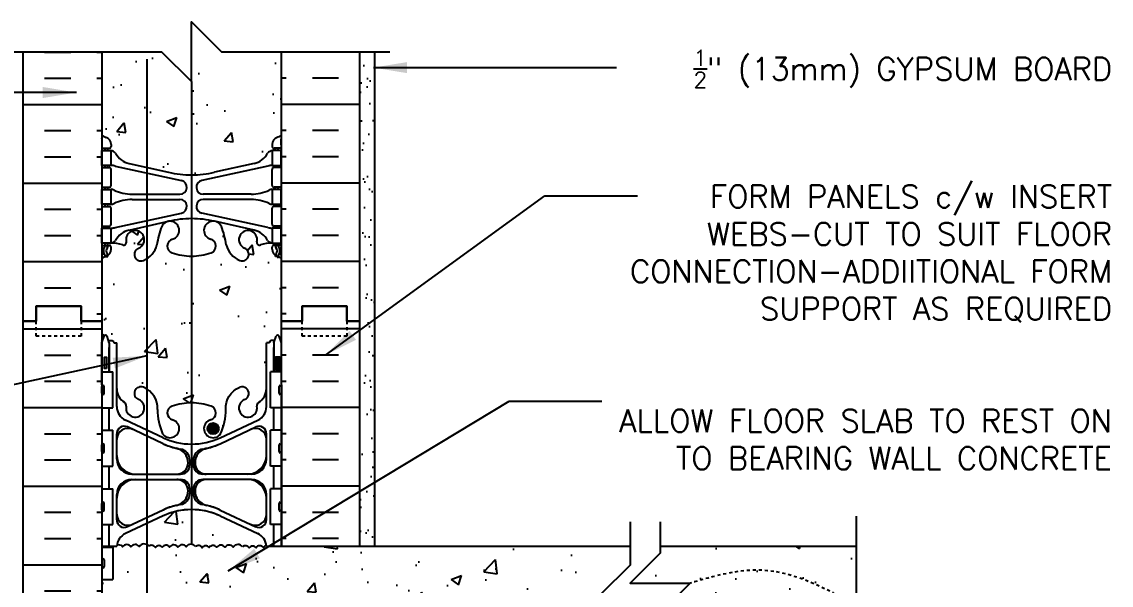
# Model space of a CAD drawing. Header units: inches. Extents: x 93 to 149.2, y 107.4 to 178.5.
# Drawn here: x 112.77 to 149.15, y 159.72 to 178.54 of the extents above; entities that cross this region are included whole.
import ezdxf

# ---------------------------------------------------------------- set-up
doc = ezdxf.new("R2010")
doc.units = ezdxf.units.IN
doc.header["$LTSCALE"] = 0.5
doc.header["$MEASUREMENT"] = 0
doc.linetypes.add('DASHED2', pattern=[0.375, 0.25, -0.125])
doc.linetypes.add('HIDDEN2', pattern=[0.1875, 0.125, -0.0625])
for name, color, linetype in [('HATCH', 12, 'Continuous'), ('line25', 2, 'Continuous'), ('LINE3', 3, 'Continuous'), ('LINE50', 5, 'Continuous'), ('LINE9', 9, 'Continuous'), ('TEXT', 4, 'Continuous'), ('Web_Edge', 9, 'Continuous')]:
    doc.layers.add(name, color=color, linetype=linetype)
doc.styles.add('DIM', font='romans.shx', dxfattribs={"width": 0.7})
doc.styles.add('ROMANS', font='romans.shx', dxfattribs={"height": 0.75})
doc.dimstyles.new('ext_12', dxfattribs={"dimscale": 12, "dimtxt": 0.075, "dimasz": 0.09375, "dimexe": 0.09375, "dimexo": 0.0625, "dimgap": 0.0625, "dimtad": 1, "dimdec": 1, "dimzin": 2, "dimdsep": 46, "dimlunit": 4, "dimtxsty": 'DIM', "dimcen": 0.09, "dimdle": 0.09375, "dimclrt": 4, "dimadec": 0, "dimazin": 0, "dimtfac": 1, "dimtdec": 1, "dimtmove": 2, "dimatfit": 3, "dimfxl": 1, "dimfrac": 2, "dimtolj": 1, "dimtzin": 0, "dimarcsym": 0})

# ---------------------------------------------------------------- blocks, each defined once
blk = doc.blocks.new('Cutline')
at = {"layer": 'LINE9'}
blk.add_lwpolyline([(-12.25, 0), (-6.625, 0), (-5.625, -1), (-5.625, 1), (-4.625, 0), (1, 0)], dxfattribs=at)

msp = doc.modelspace()

# ---------------------------------------------------------------- hatches: boundary and pattern name
at = {"layer": 'HATCH'}
h = msp.add_hatch(dxfattribs=at)
h.set_pattern_fill('AR-CONC', color=256, scale=0.5)
h.paths.add_polyline_path([(121.438, 177.54), (119.438, 177.54), (118.438, 178.54), (118.438, 176.54), (118.438, 173.423, 0.057795), (119.206, 173.512), (120.528, 173.802, 0.196323), (120.977, 174.149, -0.188973), (121.133, 174.243), (121.238, 174.243), (121.238, 174.313), (121.191, 174.313, -0.414214), (121.128, 174.376), (121.128, 174.443, -0.317837), (121.295, 174.679, 0.082415), (121.438, 174.758)])
h.paths.add_polyline_path([(118.438, 176.54), (117.438, 177.54), (115.438, 177.54), (115.438, 174.758, 0.082415), (115.582, 174.679, -0.317837), (115.748, 174.443), (115.748, 174.376, -0.414214), (115.686, 174.313), (115.638, 174.313), (115.638, 174.243), (115.743, 174.243, -0.188973), (115.899, 174.149, 0.196323), (116.348, 173.802), (117.67, 173.512, 0.057795), (118.438, 173.423)])
h.paths.add_polyline_path([(118.438, 170.714, -0.082755), (117.79, 170.822, -0.735593), (117.802, 171.28, 0.955472), (117.664, 171.874), (117.645, 171.869, 0.223253), (117.444, 171.705, 0.053157), (117.278, 171.09, -0.201719), (116.938, 170.624), (116.938, 166.278, -0.280934), (117.297, 165.589, 0.10488), (117.469, 164.778, 1.422913), (117.802, 165.245, -0.735593), (117.79, 165.703, -0.082755), (118.438, 165.811)])
h.paths.add_polyline_path([(116.938, 170.624, -0.040657), (116.83, 170.57, -1), (116.667, 170.978, 2.182095), (116.256, 171.191, -0.601435), (116.137, 171.086, 0.10046), (115.743, 171.143), (115.638, 171.143), (115.638, 171.073), (115.686, 171.073, -0.414214), (115.748, 171.011), (115.748, 170.943, -0.249069), (115.638, 170.736), (115.638, 170.695), (115.548, 170.695, 0.064398), (115.438, 170.629), (115.438, 168.54), (115.438, 167.811), (115.513, 168.041, -0.6), (115.613, 168.041), (115.662, 167.891), (115.788, 167.891, -0.414214), (115.838, 167.841), (115.838, 167.811), (115.938, 167.811), (115.938, 166.296, 0.258958), (116.197, 165.829, -0.31131), (116.254, 165.699, 2.127293), (116.667, 165.923, -1), (116.83, 166.332, -0.040657), (116.938, 166.278)])
h.paths.add_polyline_path([(121.438, 168.54), (121.438, 170.629, 0.064398), (121.328, 170.695), (121.238, 170.695), (121.238, 170.736, -0.249069), (121.128, 170.943), (121.128, 171.011, -0.414214), (121.191, 171.073), (121.238, 171.073), (121.238, 171.143), (121.133, 171.143, 0.10046), (120.74, 171.086, -0.601435), (120.62, 171.191, 2.182095), (120.21, 170.978, -1), (120.047, 170.57, -0.24438), (119.598, 171.09, 0.053157), (119.432, 171.705, 0.223253), (119.232, 171.869), (119.212, 171.874, 0.955472), (119.074, 171.28, -0.735593), (119.087, 170.822, -0.082755), (118.438, 170.714), (118.438, 165.811, -0.082755), (119.087, 165.703, -0.735593), (119.074, 165.245, 1.422913), (119.408, 164.778, 0.10488), (119.58, 165.589, -0.325306), (120.047, 166.332, -1), (120.21, 165.923, 2.127293), (120.623, 165.699, -0.31131), (120.679, 165.829, 0.258958), (120.938, 166.296), (120.938, 167.811), (121.038, 167.811), (121.038, 167.841, -0.414214), (121.088, 167.891), (121.214, 167.891), (121.263, 168.041, -0.6), (121.363, 168.041), (121.438, 167.811)])
h.paths.add_polyline_path([(119.344, 164.951, -1), (118.969, 164.951, -1)], flags=16)
h.paths.add_polyline_path([(118.438, 162.247, 0.109869), (117.485, 162.034), (116.938, 161.779), (116.938, 161.077, -0.114809), (117.004, 161.022, -0.445343), (117.227, 160.982, -0.520567), (117.454, 160.989, -0.520567), (117.703, 160.997, -0.520567), (117.983, 160.995, -0.520567), (118.262, 161.004, -0.277878), (118.438, 161.088)])
h.paths.add_polyline_path([(120.65, 161.446), (119.392, 162.034, 0.093369), (118.585, 162.242, 0.016332), (118.438, 162.247), (118.438, 161.088, -0.212019), (118.572, 161.013, -0.445343), (118.795, 160.974, -0.520567), (119.023, 160.981, -0.520567), (119.271, 160.988, -0.520567), (119.551, 160.987, -0.520567), (119.83, 160.995, -0.520567), (120.141, 161.005, -0.445343), (120.364, 160.965, -0.520567), (120.591, 160.972, -0.520567), (120.84, 160.98, -0.175549), (120.935, 161.046, 0.262337)])
h.paths.add_polyline_path([(116.938, 161.779), (116.226, 161.446, 0.261124), (115.941, 161.048, -0.37063), (116.134, 161.005, -0.520567), (116.414, 161.004, -0.520567), (116.693, 161.012, -0.382876), (116.938, 161.077)])
h.paths.add_polyline_path([(120.65, 157.633, 0.118993), (120.833, 157.78), (121.438, 157.78), (121.438, 158.073, 0.077714), (121.399, 158.029, 0.520567), (121.12, 158.021, 0.520567), (120.84, 158.023, 0.520567), (120.591, 158.015, 0.520567), (120.364, 158.008, 0.445343), (120.141, 158.047, 0.520567), (119.83, 158.038, 0.520567), (119.551, 158.029, 0.520567), (119.271, 158.031, 0.520567), (119.023, 158.024, 0.520567), (118.795, 158.017, 0.445343), (118.572, 158.056, 0.520567), (118.262, 158.046, 0.520567), (117.983, 158.038, 0.520567), (117.703, 158.04, 0.520567), (117.454, 158.032, 0.520567), (117.227, 158.025, 0.445343), (117.004, 158.064, 0.114809), (116.938, 158.12), (116.938, 157.3), (117.485, 157.045, 0.109869), (118.438, 156.833, 0.109869), (119.392, 157.045)])
h.paths.add_polyline_path([(116.938, 158.12, 0.382876), (116.693, 158.055, 0.520567), (116.414, 158.046, 0.520567), (116.134, 158.048, 0.520567), (115.886, 158.041, 0.182404), (115.803, 158.093), (115.803, 158.085), (115.719, 158.085, 0.145019), (115.658, 158.034, 0.122352), (115.606, 158.085), (115.453, 158.085, 0.028683), (115.438, 158.075), (115.438, 157.78), (116.043, 157.78, 0.118993), (116.226, 157.633), (116.938, 157.3)])
h.paths.add_polyline_path([(119.738, 152.978, -0.186086), (119.58, 153.49, 0.10488), (119.408, 154.302, 1.422913), (119.074, 153.834, -0.735593), (119.087, 153.376, -0.082755), (118.438, 153.268, -0.082755), (117.79, 153.376, -0.735593), (117.802, 153.834, 1.422913), (117.469, 154.302, 0.10488), (117.297, 153.49, -0.280934), (116.938, 152.801), (116.938, 148.456, -0.201719), (117.278, 147.989, 0.053157), (117.444, 147.375, 0.223253), (117.645, 147.21), (117.664, 147.205, 0.955472), (117.802, 147.799, -0.735593), (117.79, 148.257, -0.082755), (118.438, 148.365, -0.082755), (119.087, 148.257, -0.735593), (119.074, 147.799, 0.955472), (119.212, 147.205), (119.232, 147.21, 0.223253), (119.432, 147.375, 0.053157), (119.598, 147.989, -0.10959), (119.738, 148.279)])
h.paths.add_polyline_path([(121.214, 151.188), (121.088, 151.188, -0.414214), (121.038, 151.238), (121.038, 151.268), (120.938, 151.268), (120.938, 152.784, 0.258958), (120.679, 153.25, -0.31131), (120.623, 153.381, 2.127293), (120.21, 153.156, -1), (120.047, 152.748, -0.131273), (119.738, 152.978), (119.738, 148.279, -0.131273), (120.047, 148.509, -1), (120.21, 148.101, 2.182095), (120.62, 147.888, -0.601435), (120.74, 147.993, 0.10046), (121.133, 147.936), (121.238, 147.936), (121.238, 148.006), (121.191, 148.006, -0.414214), (121.128, 148.068), (121.128, 148.136, -0.249069), (121.238, 148.343), (121.238, 148.385), (121.328, 148.385, 0.064398), (121.438, 148.451), (121.438, 150.54), (121.438, 151.268), (121.363, 151.038, -0.6), (121.263, 151.038)])
h.paths.add_polyline_path([(120.511, 147.818, -1), (120.136, 147.818, -1)], flags=16)
h.paths.add_polyline_path([(116.938, 152.801, -0.040657), (116.83, 152.748, -1), (116.667, 153.156, 2.127293), (116.254, 153.381, -0.31131), (116.197, 153.25, 0.258958), (115.938, 152.784), (115.938, 151.268), (115.838, 151.268), (115.838, 151.238, -0.414214), (115.788, 151.188), (115.662, 151.188), (115.613, 151.038, -0.6), (115.513, 151.038), (115.438, 151.268), (115.438, 150.54), (115.438, 148.451, 0.064398), (115.548, 148.385), (115.638, 148.385), (115.638, 148.343, -0.249069), (115.748, 148.136), (115.748, 148.068, -0.414214), (115.686, 148.006), (115.638, 148.006), (115.638, 147.936), (115.743, 147.936, 0.10046), (116.137, 147.993, -0.601435), (116.256, 147.888, 2.182095), (116.667, 148.101, -1), (116.83, 148.509, -0.040657), (116.938, 148.456)])
h.paths.add_polyline_path([(119.738, 145.45), (119.206, 145.567, 0.057795), (118.438, 145.656, 0.057795), (117.67, 145.567), (116.938, 145.407), (116.938, 137.673), (117.67, 137.512, 0.057795), (118.438, 137.423, 0.057795), (119.206, 137.512), (119.738, 137.629)])
h.paths.add_polyline_path([(121.438, 144.321, 0.082415), (121.295, 144.4, -0.317837), (121.128, 144.636), (121.128, 144.703, -0.414214), (121.191, 144.766), (121.238, 144.766), (121.238, 144.836), (121.133, 144.836, -0.188973), (120.977, 144.931, 0.196323), (120.528, 145.277), (119.738, 145.45), (119.738, 137.629), (120.528, 137.802, 0.196323), (120.977, 138.149, -0.188973), (121.133, 138.243), (121.238, 138.243), (121.238, 138.313), (121.191, 138.313, -0.414214), (121.128, 138.376), (121.128, 138.443, -0.317837), (121.295, 138.679, 0.082415), (121.438, 138.758)])
h.paths.add_polyline_path([(116.938, 145.407), (116.348, 145.277, 0.196323), (115.899, 144.931, -0.188973), (115.743, 144.836), (115.638, 144.836), (115.638, 144.766), (115.686, 144.766, -0.414214), (115.748, 144.703), (115.748, 144.636, -0.317837), (115.582, 144.4, 0.082415), (115.438, 144.321), (115.438, 138.758, 0.082415), (115.582, 138.679, -0.317837), (115.748, 138.443), (115.748, 138.376, -0.414214), (115.686, 138.313), (115.638, 138.313), (115.638, 138.243), (115.743, 138.243, -0.188973), (115.899, 138.149, 0.196323), (116.348, 137.802), (116.938, 137.673)])
h.paths.add_polyline_path([(119.738, 134.8, -0.10959), (119.598, 135.09, 0.053157), (119.432, 135.705, 0.223253), (119.232, 135.869), (119.212, 135.874, 0.955472), (119.074, 135.28, -0.735593), (119.087, 134.822, -0.082755), (118.438, 134.714, -0.082755), (117.79, 134.822, -0.735593), (117.802, 135.28, 0.955472), (117.664, 135.874), (117.645, 135.869, 0.223253), (117.444, 135.705, 0.053157), (117.278, 135.09, -0.24438), (116.83, 134.57, -1), (116.667, 134.978, 2.182095), (116.256, 135.191, -0.601435), (116.137, 135.086, 0.10046), (115.743, 135.143), (115.638, 135.143), (115.638, 135.073), (115.686, 135.073, -0.414214), (115.748, 135.011), (115.748, 134.943, -0.249069), (115.638, 134.736), (115.638, 134.695), (115.548, 134.695, 0.064398), (115.438, 134.629), (115.438, 132.54), (117.438, 132.54), (118.438, 131.54), (118.438, 133.54), (119.438, 132.54), (119.738, 132.54)])
h.paths.add_polyline_path([(121.438, 134.629, 0.064398), (121.328, 134.695), (121.238, 134.695), (121.238, 134.736, -0.249069), (121.128, 134.943), (121.128, 135.011, -0.414214), (121.191, 135.073), (121.238, 135.073), (121.238, 135.143), (121.133, 135.143, 0.10046), (120.74, 135.086, -0.601435), (120.62, 135.191, 2.182095), (120.21, 134.978, -1), (120.047, 134.57, -0.131273), (119.738, 134.8), (119.738, 132.54), (121.438, 132.54)])
h = msp.add_hatch(dxfattribs=at)
h.set_pattern_fill('AR-SAND', color=256, scale=0.5, style=0)
h.set_pattern_definition([(37.5, (4.9538, -36.693), (-0.0314967, 0.963412), [0, -0.76, 0, -0.85, 0, -0.8125]), (7.5, (4.9538, -36.693), (0.8848884, 1.411073), [0, -0.41, 0, -0.685, 0, -0.2625]), (327.5, (4.3388, -36.693), (1.557071, 0.0028295), [0, -0.25, 0, -0.9, 0, -1.175]), (317.5, (4.3388, -36.693), (1.503063, 0.438838), [0, -0.125, 0, -0.59, 0, -0.675])])
h.paths.add_polyline_path([(124.063, 161.03), (124.563, 161.03), (124.563, 163.736), (124.063, 163.489)])
h.paths.add_polyline_path([(124.563, 168.177), (124.063, 167.93), (124.063, 163.489), (124.563, 163.736)])
h.paths.add_polyline_path([(124.563, 169.841), (124.063, 169.841), (124.063, 168.54), (124.063, 167.93), (124.563, 168.177)])
h.paths.add_polyline_path([(124.563, 177.54), (124.063, 177.54), (124.063, 169.841), (124.563, 169.841)])
h = msp.add_hatch(dxfattribs=at)
h.set_pattern_fill('INSUL', color=256, scale=7, style=0)
h.set_pattern_definition([(0, (-2810.7233, -246.47), (0, 2.625), []), (0, (-2810.7233, -245.595), (0, 2.625), [0.875, -0.875]), (0, (-2810.7233, -244.72), (0, 2.625), [0.875, -0.875])])
h.paths.add_polyline_path([(112.813, 150.54), (113.251, 150.54), (113.251, 151.04), (114.751, 151.04), (114.751, 150.54), (115.438, 150.54), (115.438, 168.54), (114.751, 168.54), (114.751, 169.04), (113.251, 169.04), (113.251, 168.54), (112.813, 168.54)])
h = msp.add_hatch(dxfattribs=at)
h.set_pattern_fill('AR-CONC', color=256, scale=0.5)
h.paths.add_polyline_path([(116.938, 161.077, 0.382876), (116.693, 161.012, 0.520567), (116.414, 161.004, 0.520567), (116.134, 161.005, 0.37063), (115.941, 161.048, 0.009198), (115.94, 161.03), (115.438, 161.03), (115.438, 160.995), (115.803, 160.995), (115.803, 159.915), (115.438, 159.915), (115.438, 159.165), (115.803, 159.165), (115.803, 158.093, -0.182404), (115.886, 158.041, -0.520567), (116.134, 158.048, -0.520567), (116.414, 158.046, -0.520567), (116.693, 158.055, -0.382876), (116.938, 158.12)])
h.paths.add_polyline_path([(140.646, 161.03), (134.086, 161.03), (134.086, 160.791), (133.086, 159.791), (135.086, 159.791), (134.086, 158.791), (134.086, 158.28), (134.484, 158.28), (136.895, 158.28, -0.679626), (136.895, 158.78), (137.329, 158.902, 0.684458), (137.329, 159.402), (137.006, 159.402), (137.006, 159.527), (137.35, 159.527, -0.714868), (137.368, 158.784), (136.936, 158.662, 0.616244), (136.923, 158.405), (137.391, 158.405, -0.207325), (137.737, 158.28), (140.646, 158.28)])
h = msp.add_hatch(dxfattribs=at)
h.set_pattern_fill('AR-CONC', color=256, scale=0.5)
h.paths.add_polyline_path([(133.086, 160.396), (133.086, 161.03), (121.438, 161.03), (120.937, 161.03, 0.008063), (120.935, 161.046, 0.175549), (120.84, 160.98, 0.520567), (120.591, 160.972, 0.520567), (120.364, 160.965, 0.445343), (120.141, 161.005, 0.520567), (119.83, 160.995, 0.520567), (119.551, 160.987, 0.520567), (119.271, 160.988, 0.520567), (119.023, 160.981, 0.520567), (118.795, 160.974, 0.445343), (118.572, 161.013, 0.520567), (118.262, 161.004, 0.520567), (117.983, 160.995, 0.520567), (117.703, 160.997, 0.520567), (117.454, 160.989, 0.520567), (117.227, 160.982, 0.445343), (117.004, 161.022, 0.114809), (116.938, 161.077), (116.938, 158.12, -0.114809), (117.004, 158.064, -0.445343), (117.227, 158.025, -0.520567), (117.454, 158.032, -0.520567), (117.703, 158.04, -0.520567), (117.983, 158.038, -0.520567), (118.262, 158.046, -0.520567), (118.572, 158.056, -0.445343), (118.795, 158.017, -0.520567), (119.023, 158.024, -0.520567), (119.271, 158.031, -0.520567), (119.551, 158.029, -0.520567), (119.83, 158.038, -0.520567), (120.141, 158.047, -0.445343), (120.364, 158.008, -0.520567), (120.591, 158.015, -0.520567), (120.84, 158.023, -0.520567), (121.12, 158.021, -0.520567), (121.399, 158.029, -0.077714), (121.438, 158.073), (121.438, 158.28), (133.086, 158.28), (133.086, 158.396), (134.086, 159.396), (132.086, 159.396)])
at = {"layer": 'LINE3'}
msp.add_hatch(color=256, dxfattribs=at).paths.add_polyline_path([(118.969, 164.951, 1), (119.344, 164.951, 1)])

# ---------------------------------------------------------------- linework, layer by layer
at = {"layer": 'HATCH'}
for p, q in [((113.527, 177.53), (114.402, 177.53)), ((115.277, 177.53), (115.438, 177.53)), ((123.35, 177.53), (122.475, 177.53)), ((113.527, 176.655), (114.402, 176.655)), ((115.277, 176.655), (115.438, 176.655)), ((121.6, 176.655), (121.438, 176.655)), ((123.35, 176.655), (122.475, 176.655)), ((112.813, 175.78), (115.438, 175.78)), ((124.063, 175.78), (121.438, 175.78)), ((113.527, 174.905), (114.402, 174.905)), ((115.277, 174.905), (115.438, 174.905)), ((121.6, 174.905), (121.438, 174.905)), ((123.35, 174.905), (122.475, 174.905)), ((113.527, 174.03), (114.402, 174.03)), ((115.277, 174.03), (115.438, 174.03)), ((121.6, 174.03), (121.438, 174.03)), ((123.35, 174.03), (122.475, 174.03)), ((112.813, 173.155), (115.438, 173.155)), ((124.063, 173.155), (121.438, 173.155)), ((113.527, 172.28), (114.402, 172.28)), ((115.277, 172.28), (115.438, 172.28)), ((121.6, 172.28), (121.438, 172.28)), ((123.35, 172.28), (122.475, 172.28)), ((113.527, 171.405), (114.402, 171.405)), ((115.277, 171.405), (115.438, 171.405)), ((121.6, 171.405), (121.438, 171.405)), ((123.35, 171.405), (122.475, 171.405)), ((112.813, 170.53), (115.438, 170.53)), ((124.063, 170.53), (121.438, 170.53)), ((113.527, 169.655), (114.402, 169.655)), ((115.277, 169.655), (115.438, 169.655)), ((121.6, 169.655), (121.438, 169.655)), ((123.35, 169.655), (122.475, 169.655)), ((115.277, 168.78), (115.438, 168.78)), ((121.6, 168.78), (121.438, 168.78)), ((124.063, 168.28), (121.438, 168.28)), ((121.6, 167.405), (121.438, 167.405)), ((123.35, 167.405), (122.475, 167.405)), ((121.044, 166.488), (121.044, 166.488)), ((121.6, 166.53), (121.438, 166.53)), ((123.35, 166.53), (122.475, 166.53)), ((124.063, 165.655), (121.438, 165.655)), ((121.6, 164.78), (121.438, 164.78)), ((123.35, 164.78), (122.475, 164.78)), ((121.6, 163.905), (121.438, 163.905)), ((123.35, 163.905), (122.475, 163.905)), ((124.063, 163.03), (121.438, 163.03)), ((121.6, 162.155), (121.438, 162.155)), ((123.35, 162.155), (122.475, 162.155)), ((121.6, 161.28), (121.438, 161.28)), ((123.35, 161.28), (122.475, 161.28))]:
    msp.add_line(p, q, dxfattribs=at)
for points in [[(117.004, 161.022, 0.520567), (116.693, 161.012, 0.520567), (116.414, 161.004, 0.520567), (116.134, 161.005, 0.37063), (115.941, 161.048, 0.37063)], [(118.572, 161.013, 0.520567), (118.262, 161.004, 0.520567), (117.983, 160.995, 0.520567), (117.703, 160.997, 0.520567), (117.454, 160.989, 0.520567), (117.227, 160.982, 0.445343), (117.004, 161.022, 0.445343)], [(120.141, 161.005, 0.520567), (119.83, 160.995, 0.520567), (119.551, 160.987, 0.520567), (119.271, 160.988, 0.520567), (119.023, 160.981, 0.520567), (118.795, 160.974, 0.445343), (118.572, 161.013, 0.445343)], [(120.935, 161.046, 0.175549), (120.84, 160.98, 0.520567), (120.591, 160.972, 0.520567), (120.364, 160.965, 0.445343), (120.141, 161.005)]]:
    msp.add_lwpolyline(points, format="xyb", dxfattribs=at)
at = {"layer": 'line25'}
for p, q in [((115.438, 177.54), (115.438, 168.54)), ((121.438, 168.54), (121.438, 177.54)), ((115.438, 168.54), (115.438, 150.54)), ((121.438, 161.03), (121.438, 168.54)), ((115.438, 166.845), (115.803, 166.845)), ((115.803, 165.645), (115.803, 166.845)), ((121.438, 166.845), (121.073, 166.845)), ((121.073, 165.645), (121.073, 166.845)), ((115.438, 165.645), (115.803, 165.645)), ((121.438, 165.645), (121.073, 165.645)), ((115.438, 164.895), (115.803, 164.895)), ((115.803, 163.695), (115.803, 164.895)), ((121.073, 163.695), (121.073, 164.895)), ((121.438, 164.895), (121.073, 164.895)), ((115.438, 163.695), (115.803, 163.695)), ((121.438, 163.695), (121.073, 163.695)), ((115.438, 162.945), (115.803, 162.945)), ((115.803, 161.745), (115.803, 162.945)), ((121.438, 162.945), (121.073, 162.945)), ((121.073, 161.745), (121.073, 162.945)), ((115.438, 161.745), (115.803, 161.745)), ((121.438, 161.745), (121.073, 161.745)), ((115.438, 160.995), (115.803, 160.995)), ((115.803, 160.995), (115.803, 159.915)), ((121.438, 161.03), (133.086, 161.03)), ((134.086, 161.03), (140.646, 161.03)), ((134.086, 161.03), (134.484, 161.03)), ((115.438, 159.915), (115.803, 159.915))]:
    msp.add_line(p, q, dxfattribs=at)
at = {"layer": 'LINE3'}
for p, q in [((116.938, 177.29), (116.938, 136.28)), ((118.438, 176.54), (118.438, 161.088))]:
    msp.add_line(p, q, dxfattribs=at)
msp.add_circle((119.157, 164.951), 0.188, dxfattribs=at)
at = {"layer": 'LINE50'}
for p, q in [((112.813, 168.54), (112.813, 177.54)), ((124.063, 168.54), (124.063, 177.54)), ((112.813, 150.54), (112.813, 168.54)), ((124.063, 161.03), (124.063, 168.54))]:
    msp.add_line(p, q, dxfattribs=at)
for points in [[(112.813, 168.54), (113.251, 168.54), (113.251, 169.04), (114.751, 169.04), (114.751, 168.54), (115.438, 168.54)], [(115.438, 168.54), (114.751, 168.54), (114.751, 169.04), (113.251, 169.04), (113.251, 168.54), (112.813, 168.54)], [(124.063, 168.54), (123.626, 168.54), (123.626, 169.04), (122.126, 169.04), (122.126, 168.54), (121.438, 168.54)], [(121.438, 168.54), (122.126, 168.54), (122.126, 169.04), (123.626, 169.04), (123.626, 168.54), (124.063, 168.54)]]:
    msp.add_lwpolyline(points, dxfattribs=at)
at = {"layer": 'LINE9'}
for p, q in [((124.563, 161.03), (124.563, 177.54)), ((115.438, 167.811), (115.513, 168.041)), ((115.688, 167.811), (115.613, 168.041)), ((115.662, 167.891), (115.788, 167.891)), ((115.688, 167.811), (115.688, 166.845)), ((115.838, 167.841), (115.838, 167.811)), ((115.838, 167.841), (115.838, 167.841)), ((115.838, 167.811), (115.938, 167.811)), ((115.938, 165.689), (115.938, 167.811)), ((121.038, 167.811), (120.938, 167.811)), ((120.938, 165.689), (120.938, 167.811)), ((121.038, 167.841), (121.038, 167.811)), ((121.038, 167.841), (121.038, 167.841)), ((121.214, 167.891), (121.088, 167.891)), ((121.188, 167.811), (121.263, 168.041)), ((121.188, 167.811), (121.188, 166.845)), ((121.438, 167.811), (121.363, 168.041)), ((115.438, 166.135), (115.438, 166.355)), ((115.438, 166.3), (115.438, 166.3)), ((115.478, 166.395), (115.478, 166.395)), ((115.518, 166.135), (115.518, 166.355)), ((121.358, 166.135), (121.358, 166.355)), ((121.398, 166.395), (121.398, 166.395)), ((121.438, 166.135), (121.438, 166.355)), ((121.438, 166.3), (121.438, 166.3)), ((115.438, 166.19), (115.438, 166.19)), ((115.478, 166.095), (115.478, 166.095)), ((121.398, 166.095), (121.398, 166.095)), ((121.438, 166.19), (121.438, 166.19)), ((117.485, 164.647), (116.226, 165.236)), ((117.485, 164.647), (116.226, 165.236)), ((119.392, 164.647), (120.65, 165.236)), ((119.392, 164.647), (120.65, 165.236)), ((117.485, 164.448), (116.294, 165.006)), ((117.485, 164.448), (116.294, 165.006)), ((119.392, 164.448), (120.582, 165.006)), ((119.392, 164.448), (120.582, 165.006)), ((115.938, 163.931), (115.938, 164.779)), ((120.938, 163.931), (120.938, 164.779)), ((115.438, 164.185), (115.438, 164.405)), ((115.438, 164.35), (115.438, 164.35)), ((115.438, 164.24), (115.438, 164.24)), ((115.478, 164.445), (115.478, 164.445)), ((115.478, 164.145), (115.478, 164.145)), ((115.518, 164.185), (115.518, 164.405)), ((121.358, 164.185), (121.358, 164.405)), ((121.398, 164.445), (121.398, 164.445)), ((121.398, 164.145), (121.398, 164.145)), ((121.438, 164.185), (121.438, 164.405)), ((121.438, 164.35), (121.438, 164.35)), ((121.438, 164.24), (121.438, 164.24)), ((118.323, 163.806), (118.323, 163.806)), ((118.378, 163.898), (118.378, 163.743)), ((118.498, 163.898), (118.498, 163.743)), ((118.553, 163.806), (118.553, 163.806)), ((116.438, 163.431), (118.066, 163.431)), ((116.438, 163.431), (117.948, 163.431)), ((120.438, 163.431), (118.811, 163.431)), ((120.438, 163.431), (118.928, 163.431)), ((116.438, 163.251), (118.066, 163.251)), ((116.438, 163.251), (117.948, 163.251)), ((120.438, 163.251), (118.811, 163.251)), ((120.438, 163.251), (118.928, 163.251)), ((115.938, 161.903), (115.938, 162.751)), ((118.378, 162.938), (118.378, 162.784)), ((118.498, 162.938), (118.498, 162.784)), ((120.938, 161.903), (120.938, 162.751)), ((115.438, 162.235), (115.438, 162.455)), ((115.438, 162.4), (115.438, 162.4)), ((115.478, 162.495), (115.478, 162.495)), ((115.518, 162.235), (115.518, 162.455)), ((121.358, 162.235), (121.358, 162.455)), ((121.398, 162.495), (121.398, 162.495)), ((121.438, 162.235), (121.438, 162.455)), ((121.438, 162.4), (121.438, 162.4)), ((115.438, 162.29), (115.438, 162.29)), ((115.478, 162.195), (115.478, 162.195)), ((117.485, 162.034), (116.226, 161.446)), ((117.485, 162.034), (116.226, 161.446)), ((117.485, 162.233), (116.294, 161.676)), ((117.485, 162.233), (116.294, 161.676)), ((119.392, 162.233), (120.582, 161.676)), ((119.392, 162.233), (120.582, 161.676)), ((119.392, 162.034), (120.65, 161.446)), ((119.392, 162.034), (120.65, 161.446)), ((121.398, 162.195), (121.398, 162.195)), ((121.438, 162.29), (121.438, 162.29)), ((140.646, 154.082), (140.646, 162.03)), ((115.438, 161.03), (115.94, 161.03)), ((120.937, 161.03), (121.438, 161.03)), ((115.438, 160.565), (115.438, 160.345)), ((115.438, 160.51), (115.438, 160.51)), ((115.478, 160.605), (115.478, 160.605)), ((115.518, 160.565), (115.518, 160.345)), ((115.438, 160.4), (115.438, 160.4)), ((115.478, 160.305), (115.478, 160.305))]:
    msp.add_line(p, q, dxfattribs=at)
at = {"layer": 'LINE9', "linetype": 'DASHED2', "ltscale": 0.15}
for points in [[(114.751, 168.54), (114.751, 168.54), (114.751, 168.04), (113.251, 168.04), (113.251, 168.54), (113.251, 168.54)], [(123.626, 168.54), (123.626, 168.54), (123.626, 168.04), (122.126, 168.04), (122.126, 168.54), (122.126, 168.54)]]:
    msp.add_lwpolyline(points, dxfattribs=at)
at = {"layer": 'LINE9'}
for points in [[(115.438, 166.411), (115.438, 167.811)], [(121.438, 166.411), (121.438, 167.811)], [(115.688, 166.845), (115.688, 167.661)], [(121.188, 166.845), (121.188, 167.661)], [(115.438, 166.411), (115.438, 151.268)], [(121.438, 166.411), (121.438, 161.03)], [(115.688, 164.895), (115.688, 165.645)], [(121.188, 164.895), (121.188, 165.645)], [(115.688, 162.945), (115.688, 163.695)], [(121.188, 162.945), (121.188, 163.695)], [(115.688, 161.03), (115.688, 161.745)], [(121.188, 161.03), (121.188, 161.745)], [(133.086, 161.833), (133.086, 160.396), (133.086, 160.396), (132.086, 159.396), (134.086, 159.396), (133.086, 158.396), (133.086, 157.252)], [(134.086, 161.833), (134.086, 160.791), (134.086, 160.791), (133.086, 159.791), (135.086, 159.791), (134.086, 158.791), (134.086, 157.252)]]:
    msp.add_lwpolyline(points, dxfattribs=at)
for points in [[(115.598, 166.961), (115.528, 166.961), (115.528, 167.341), (115.598, 167.341)], [(121.238, 166.901), (121.388, 166.901), (121.388, 167.341), (121.238, 167.341)], [(121.278, 166.961), (121.348, 166.961), (121.348, 167.341), (121.278, 167.341)]]:
    msp.add_lwpolyline(points, close=True, dxfattribs=at)
for points in [[(117.297, 165.589, 0.325312), (116.83, 166.332)], [(119.58, 165.589, -0.325312), (120.047, 166.332)]]:
    msp.add_lwpolyline(points, format="xyb", dxfattribs=at)
for centre, radius, start, end in [((115.563, 168.014), 0.0567, 28.0725, 151.9275), ((115.788, 167.841), 0.05, 0, 90), ((121.088, 167.841), 0.05, 90, 180), ((121.313, 168.014), 0.0567, 28.0725, 151.9275), ((115.478, 166.355), 0.04, 90, 180), ((115.478, 166.355), 0.04, 360, 90), ((116.488, 166.296), 0.55, 180, 238.0732), ((116.748, 166.127), 0.22, 68.1963, 248.1963), ((120.128, 166.127), 0.22, 291.8037, 111.8037), ((120.388, 166.296), 0.55, 301.9268, 0), ((121.398, 166.355), 0.04, 90, 180), ((121.398, 166.355), 0.04, 0, 90), ((115.478, 166.135), 0.04, 180, 270), ((115.478, 166.135), 0.04, 270, 0), ((121.398, 166.135), 0.04, 180, 270), ((121.398, 166.135), 0.04, 270, 0), ((116.438, 165.689), 0.5, 180, 244.9204), ((116.131, 165.723), 0.125, 348.9056, 58.0732), ((116.553, 165.64), 0.305, 168.9056, 68.1963), ((119.297, 165.59), 2, 180.0146, 203.9638), ((117.867, 165.476), 0.24, 108.923, 254.2747), ((118.438, 163.811), 2, 90, 108.923), ((118.438, 163.811), 2, 71.077, 90), ((119.009, 165.476), 0.24, 285.7253, 71.077), ((117.58, 165.59), 2, 336.0362, 359.9854), ((120.323, 165.64), 0.305, 111.8037, 11.0944), ((120.745, 165.723), 0.125, 121.9268, 191.0944), ((120.438, 165.689), 0.5, 295.0796, 0), ((117.72, 164.951), 0.305, 214.6703, 74.2747), ((119.157, 164.951), 0.305, 105.7253, 325.3297), ((116.188, 164.779), 0.25, 64.9204, 180), ((116.313, 164.583), 0.375, 64.9204, 180), ((116.313, 164.583), 0.375, 64.9204, 180), ((120.563, 164.583), 0.375, 0, 115.0796), ((120.563, 164.583), 0.375, 0, 115.0796), ((120.688, 164.779), 0.25, 0, 115.0796), ((118.438, 166.685), 2.25, 244.9204, 270), ((118.438, 166.685), 2.25, 270, 295.0796), ((115.478, 164.405), 0.04, 90, 180), ((115.478, 164.185), 0.04, 180, 270), ((115.478, 164.405), 0.04, 360, 90), ((115.478, 164.185), 0.04, 270, 0), ((118.438, 166.486), 2.25, 244.9204, 260.4613), ((118.438, 166.486), 2.25, 244.9204, 256.7462), ((117.823, 163.806), 0.5, 0, 77.0773), ((118.003, 163.898), 0.375, 360, 80.4613), ((118.873, 163.898), 0.375, 99.5387, 180), ((119.053, 163.806), 0.5, 102.9227, 180), ((118.438, 166.486), 2.25, 279.5387, 295.0796), ((118.438, 166.486), 2.25, 283.2538, 295.0796), ((121.398, 164.405), 0.04, 90, 180), ((121.398, 164.185), 0.04, 180, 270), ((121.398, 164.405), 0.04, 0, 90), ((121.398, 164.185), 0.04, 270, 0), ((116.563, 164.056), 0.625, 180, 270), ((116.563, 164.056), 0.625, 180, 270), ((116.438, 163.931), 0.5, 180, 270), ((116.438, 163.931), 0.5, 180, 270), ((117.948, 163.806), 0.375, 270, 0), ((118.928, 163.806), 0.375, 180, 270), ((120.313, 164.056), 0.625, 270, 0), ((120.313, 164.056), 0.625, 270, 0), ((120.438, 163.931), 0.5, 270, 0), ((120.438, 163.931), 0.5, 270, 0), ((117.948, 163.806), 0.375, 270, 289.5821), ((118.066, 163.743), 0.312, 270, 0), ((118.811, 163.743), 0.312, 180, 270), ((118.928, 163.806), 0.375, 250.4179, 270), ((116.563, 162.626), 0.625, 90, 180), ((116.438, 162.751), 0.5, 90, 180), ((116.563, 162.626), 0.625, 90, 180), ((116.438, 162.751), 0.5, 90, 180), ((117.948, 162.876), 0.375, 0, 90), ((117.948, 162.876), 0.375, 63.1882, 90), ((118.066, 162.938), 0.312, 0, 90), ((118.811, 162.938), 0.312, 90, 180), ((118.928, 162.876), 0.375, 90, 180), ((118.928, 162.876), 0.375, 90, 116.8118), ((120.313, 162.626), 0.625, 360, 90), ((120.313, 162.626), 0.625, 360, 90), ((120.438, 162.751), 0.5, 0, 90), ((120.438, 162.751), 0.5, 0, 90), ((117.823, 162.876), 0.5, 282.9227, 0), ((118.003, 162.784), 0.375, 279.5387, 0), ((118.873, 162.784), 0.375, 180, 260.4613), ((119.053, 162.876), 0.5, 180, 257.0773), ((115.478, 162.455), 0.04, 90, 180), ((115.478, 162.455), 0.04, 360, 90), ((118.438, 160.195), 2.25, 99.5387, 115.0796), ((118.438, 160.195), 2.25, 102.9227, 115.0796), ((117.823, 162.876), 0.5, 282.9227, 324.4006), ((119.053, 162.876), 0.5, 215.5994, 257.0773), ((118.438, 160.195), 2.25, 64.9204, 80.4613), ((118.438, 160.195), 2.25, 64.9204, 77.0773), ((121.398, 162.455), 0.04, 90, 180), ((121.398, 162.455), 0.04, 0, 90), ((115.478, 162.235), 0.04, 180, 270), ((115.478, 162.235), 0.04, 270, 0), ((116.313, 162.099), 0.375, 180, 295.0796), ((116.313, 162.099), 0.375, 180, 295.0796), ((118.438, 159.997), 2.25, 90, 115.0796), ((118.438, 159.997), 2.25, 93.7428, 115.0796), ((118.438, 159.997), 2.25, 64.9204, 90), ((118.438, 159.997), 2.25, 64.9204, 86.2572), ((120.563, 162.099), 0.375, 244.9204, 360), ((120.563, 162.099), 0.375, 244.9204, 360), ((121.398, 162.235), 0.04, 180, 270), ((121.398, 162.235), 0.04, 270, 0), ((116.188, 161.903), 0.25, 180, 295.0796), ((120.688, 161.903), 0.25, 244.9204, 0), ((116.438, 160.993), 0.5, 115.0796, 175.7256), ((120.438, 160.993), 0.5, 4.2744, 64.9204), ((115.478, 160.565), 0.04, 90, 180), ((115.478, 160.565), 0.04, 0, 90), ((115.478, 160.345), 0.04, 180, 270), ((115.478, 160.345), 0.04, 270, 0)]:
    msp.add_arc(centre, radius, start, end, dxfattribs=at)
at = {"layer": 'LINE9', "linetype": 'HIDDEN2'}
msp.add_spline([(140.646, 159.053), (137.475, 160.221), (135.086, 159.791)], degree=3, dxfattribs=at)
at = {"layer": 'Web_Edge'}
for p, q in [((115.438, 174.313), (115.686, 174.313)), ((115.448, 174.433), (115.448, 174.619)), ((115.548, 174.243), (115.548, 174.313)), ((115.638, 174.243), (115.638, 174.313)), ((115.748, 174.443), (115.748, 174.376)), ((121.128, 174.443), (121.128, 174.376)), ((121.438, 174.313), (121.191, 174.313)), ((121.238, 174.243), (121.238, 174.313)), ((121.328, 174.243), (121.328, 174.313)), ((121.428, 174.433), (121.428, 174.619)), ((115.438, 173.673), (115.686, 173.673)), ((115.548, 173.673), (115.548, 173.743)), ((115.638, 173.673), (115.638, 173.743)), ((115.748, 173.076), (115.748, 173.611)), ((115.887, 173.72), (118.098, 173.238)), ((116.348, 173.802), (117.67, 173.512)), ((120.989, 173.72), (118.778, 173.238)), ((120.528, 173.802), (119.206, 173.512)), ((121.128, 173.076), (121.128, 173.611)), ((121.438, 173.673), (121.191, 173.673)), ((121.238, 173.673), (121.238, 173.743)), ((121.328, 173.673), (121.328, 173.743)), ((115.438, 173.013), (115.686, 173.013)), ((115.548, 172.943), (115.548, 173.013)), ((115.638, 172.943), (115.638, 173.013)), ((121.438, 173.013), (121.191, 173.013)), ((121.238, 172.943), (121.238, 173.013)), ((121.328, 172.943), (121.328, 173.013)), ((116.453, 172.783), (118.049, 172.783)), ((116.453, 172.603), (118.049, 172.603)), ((120.424, 172.783), (118.827, 172.783)), ((120.424, 172.603), (118.827, 172.603)), ((115.438, 172.373), (115.686, 172.373)), ((115.548, 172.373), (115.548, 172.443)), ((115.638, 172.373), (115.638, 172.443)), ((115.748, 171.776), (115.748, 172.311)), ((115.887, 171.667), (118.098, 172.149)), ((120.989, 171.667), (118.778, 172.149)), ((121.128, 171.776), (121.128, 172.311)), ((121.438, 172.373), (121.191, 172.373)), ((121.238, 172.373), (121.238, 172.443)), ((121.328, 172.373), (121.328, 172.443)), ((116.348, 171.585), (117.67, 171.875)), ((120.528, 171.585), (119.206, 171.875)), ((115.438, 171.713), (115.686, 171.713)), ((115.548, 171.643), (115.548, 171.713)), ((115.638, 171.643), (115.638, 171.713)), ((121.438, 171.713), (121.191, 171.713)), ((121.238, 171.643), (121.238, 171.713)), ((121.328, 171.643), (121.328, 171.713)), ((115.438, 171.073), (115.686, 171.073)), ((115.548, 171.073), (115.548, 171.143)), ((115.638, 171.073), (115.638, 171.143)), ((121.438, 171.073), (121.191, 171.073)), ((121.238, 171.073), (121.238, 171.143)), ((121.328, 171.073), (121.328, 171.143)), ((115.438, 170.973), (115.48, 170.973)), ((115.548, 170.695), (115.638, 170.695)), ((115.638, 170.695), (115.638, 170.736)), ((115.748, 170.943), (115.748, 171.011)), ((121.128, 170.943), (121.128, 171.011)), ((121.238, 170.695), (121.238, 170.736)), ((121.328, 170.695), (121.238, 170.695)), ((121.438, 170.973), (121.396, 170.973))]:
    msp.add_line(p, q, dxfattribs=at)
for points in [[(115.443, 174.243), (115.743, 174.243), (115.743, 173.743), (115.443, 173.743)], [(121.433, 174.243), (121.133, 174.243), (121.133, 173.743), (121.433, 173.743)], [(115.443, 172.943), (115.743, 172.943), (115.743, 172.443), (115.443, 172.443)], [(121.433, 172.943), (121.133, 172.943), (121.133, 172.443), (121.433, 172.443)], [(115.443, 171.643), (115.743, 171.643), (115.743, 171.143), (115.443, 171.143)], [(121.433, 171.643), (121.133, 171.643), (121.133, 171.143), (121.433, 171.143)]]:
    msp.add_lwpolyline(points, close=True, dxfattribs=at)
for centre, radius, start, end in [((115.748, 175.151), 0.5, 231.6833, 250.5288), ((115.498, 174.443), 0.25, 0, 70.5288), ((121.378, 174.443), 0.25, 109.4712, 180), ((121.128, 175.151), 0.5, 289.4712, 308.3167), ((115.748, 175.151), 0.6, 238.8907, 238.927), ((115.428, 174.433), 0.02, 299.988, 360), ((115.428, 174.619), 0.02, 360, 58.927), ((115.686, 174.376), 0.0625, 270, 0), ((121.191, 174.376), 0.0625, 180, 270), ((121.448, 174.619), 0.02, 121.073, 180), ((121.448, 174.433), 0.02, 180, 240.012), ((121.128, 175.151), 0.6, 301.073, 301.1093), ((115.7, 173.997), 0.25, 37.2777, 80.0823), ((116.548, 174.525), 0.75, 210.155, 254.5838), ((120.329, 174.525), 0.75, 285.4162, 329.845), ((121.176, 173.997), 0.25, 99.9177, 142.7223), ((115.686, 173.611), 0.0625, 0, 90), ((115.653, 172.748), 1, 76.4291, 84.7991), ((121.224, 172.748), 1, 95.2009, 103.5709), ((121.191, 173.611), 0.0625, 90, 180), ((118.438, 176.779), 3.356, 256.7692, 270), ((118.049, 173.013), 0.23, 270, 77.6055), ((118.438, 176.779), 3.356, 270, 283.2308), ((118.827, 173.013), 0.23, 102.3945, 270), ((115.686, 173.076), 0.0625, 270, 0), ((115.739, 172.725), 0.219, 60.4937, 88.92), ((115.739, 172.725), 0.219, 60.4937, 88.92), ((116.483, 174.383), 1.6, 246.5673, 268.9203), ((116.483, 174.383), 1.6, 246.5673, 268.9203), ((120.393, 174.383), 1.6, 271.0797, 293.4327), ((120.393, 174.383), 1.6, 271.0797, 293.4327), ((121.137, 172.725), 0.219, 91.08, 119.5063), ((121.137, 172.725), 0.219, 91.08, 119.5063), ((121.191, 173.076), 0.0625, 180, 270), ((116.483, 171.004), 1.6, 91.0797, 113.4327), ((118.049, 172.373), 0.23, 282.3945, 90), ((118.827, 172.373), 0.23, 90, 257.6055), ((120.393, 171.004), 1.6, 66.5673, 88.9203), ((115.686, 172.311), 0.0625, 0, 90), ((115.739, 172.662), 0.219, 271.08, 299.5063), ((121.137, 172.662), 0.219, 240.4937, 268.92), ((121.191, 172.311), 0.0625, 90, 180), ((115.686, 171.776), 0.0625, 270, 0), ((117.72, 171.574), 0.305, 285.7253, 154.6218), ((118.438, 168.608), 3.356, 90, 103.2308), ((118.438, 168.608), 3.356, 76.7692, 90), ((119.157, 171.574), 0.305, 25.3782, 254.2747), ((121.191, 171.776), 0.0625, 180, 270), ((115.653, 172.639), 1, 275.2009, 283.5709), ((116.548, 170.861), 0.75, 105.4162, 149.845), ((116.553, 171.261), 0.305, 291.8037, 193.3205), ((120.241, 170.62), 3, 158.8016, 170.9727), ((116.635, 170.62), 3, 9.0273, 21.1984), ((120.323, 171.261), 0.305, 346.6795, 248.1963), ((120.329, 170.861), 0.75, 30.155, 74.5838), ((121.224, 172.639), 1, 256.4291, 264.7991), ((115.742, 170.889), 0.25, 137.5391, 219.8855), ((115.591, 171.027), 0.045, 317.5391, 137.5391), ((115.686, 171.011), 0.0625, 360, 90), ((115.7, 171.39), 0.25, 279.9177, 322.7223), ((115.799, 170.145), 1, 70.0933, 93.2121), ((116.169, 171.17), 0.09, 251.1349, 13.3205), ((116.553, 171.261), 0.745, 291.8037, 346.7348), ((117.867, 171.049), 0.24, 105.7253, 251.077), ((119.009, 171.049), 0.24, 288.923, 74.2747), ((120.323, 171.261), 0.745, 193.2652, 248.1963), ((120.708, 171.17), 0.09, 166.6795, 288.8651), ((121.077, 170.145), 1, 86.7879, 109.9067), ((121.176, 171.39), 0.25, 217.2777, 260.0823), ((121.191, 171.011), 0.0625, 90, 180), ((121.286, 171.027), 0.045, 42.4609, 222.4609), ((121.135, 170.889), 0.25, 320.1145, 42.4609), ((115.748, 170.236), 0.6, 114.9252, 121.1093), ((115.748, 170.236), 0.5, 109.4712, 128.3167), ((115.48, 170.953), 0.02, 345.8459, 90), ((115.487, 170.799), 0.02, 294.9252, 19.2084), ((115.584, 170.758), 0.045, 218.552, 40.8121), ((115.742, 170.889), 0.16, 137.5391, 219.9999), ((115.498, 170.943), 0.25, 289.4712, 360), ((116.748, 170.774), 0.22, 111.8037, 291.8037), ((118.438, 172.714), 2, 251.077, 270), ((118.438, 172.714), 2, 270, 288.923), ((120.128, 170.774), 0.22, 248.1963, 68.1963), ((121.378, 170.943), 0.25, 180, 250.5288), ((121.292, 170.758), 0.045, 139.1879, 321.448), ((121.135, 170.889), 0.16, 320.0001, 42.4609), ((121.128, 170.236), 0.5, 51.6833, 70.5288), ((121.39, 170.799), 0.02, 160.7916, 245.0748), ((121.396, 170.953), 0.02, 90, 194.1541), ((121.128, 170.236), 0.6, 58.8907, 65.0748)]:
    msp.add_arc(centre, radius, start, end, dxfattribs=at)

# ---------------------------------------------------------------- block references
msp.add_blockref('Cutline', (124.063, 177.54))

# ---------------------------------------------------------------- texts
at = {"layer": 'TEXT', "char_height": 0.75, "attachment_point": 6, "style": 'ROMANS'}
for s, insert, width in [('\\A1;{\\H0.7x;\\S1/2;}" (13mm) GYPSUM BOARD', (149.187, 176.967), 19.5775), ('\\A1;FORM PANELS c/w INSERT WEBS-CUT TO SUIT FLOOR CONNECTION-ADDIITIONAL FORM SUPPORT AS REQUIRED', (149.187, 170.794), 19.5775), ('ALLOW FLOOR SLAB TO REST ON TO BEARING WALL CONCRETE', (149.178, 164.588), 18.08617)]:
    msp.add_mtext(s, dxfattribs=dict(at, insert=insert, width=width))

# ---------------------------------------------------------------- leaders
at = {"layer": 'TEXT'}
msp.add_leader([(124.513, 177.009), (132.628, 177.009)], dimstyle='ext_12', dxfattribs=at)
for points in [[(114.59, 176.177), (105.751, 176.177)], [(122.912, 167.405), (130.234, 172.721), (133.327, 172.721)], [(116.938, 167.379), (109.363, 165.743), (105.258, 165.743)], [(119.661, 160.197), (129.046, 165.873), (132.139, 165.873)]]:
    msp.add_leader(points, dimstyle='ext_12', override={"dimgap": 0.0625, "dimtad": 0}, dxfattribs=at)

doc.saveas('drawing.dxf')
